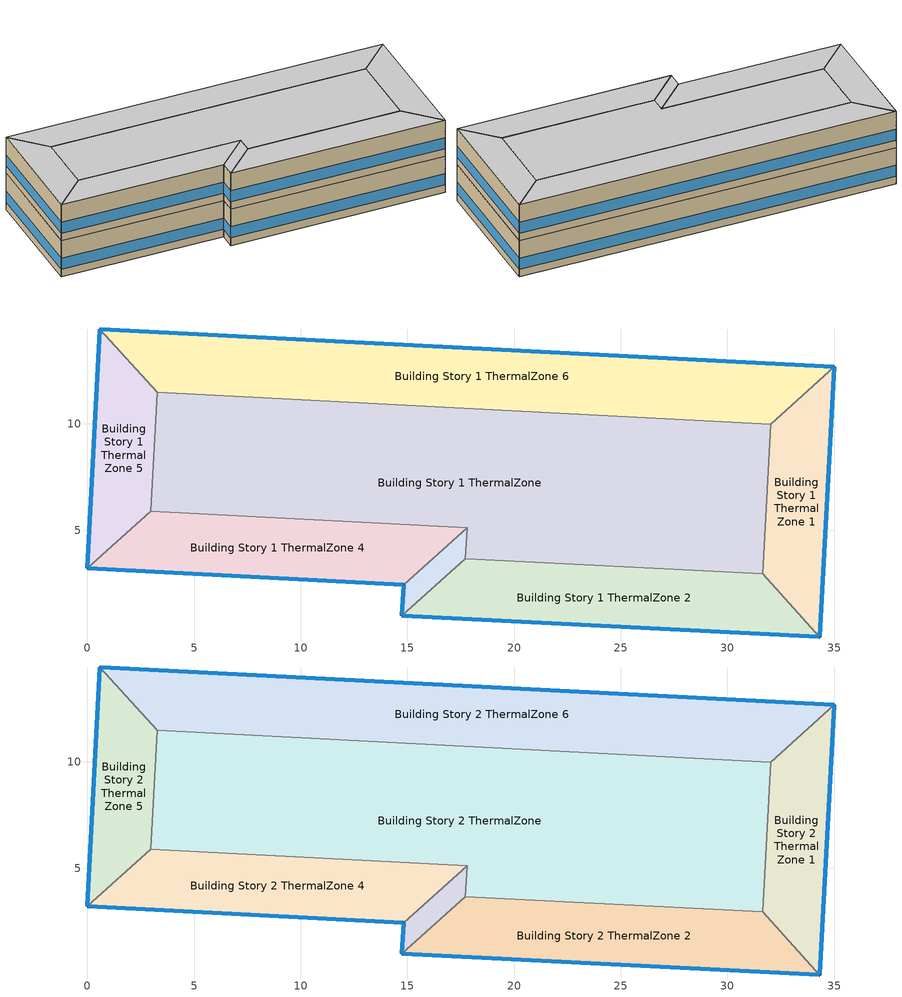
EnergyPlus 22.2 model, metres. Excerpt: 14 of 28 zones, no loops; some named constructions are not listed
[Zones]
Building Story 1 ThermalZone
 floor ground (Typical Insulated Carpeted 8in Slab Floor): 32.03,9.98 31.65,2.97 17.72,3.67 17.8,5.11 2.97,5.9 3.26,11.47 z0
 wall adiabatic (Typical Interior Wall): 31.65,2.97 32.03,9.98 3.26,11.47 2.97,5.9 17.8,5.11 17.72,3.67 31.65,2.97 z0:3.6
 ceiling adiabatic (Typical Interior Floor): 3.26,11.47 2.97,5.9 17.8,5.11 17.72,3.67 31.65,2.97 32.03,9.98 z3.6
Building Story 1 ThermalZone 1
 floor ground (Typical Insulated Carpeted 8in Slab Floor): 35,12.66 34.33,0 31.65,2.97 32.03,9.98 z0
 wall outside (Typical Insulated Steel Framed Exterior Wall R-12.99): 34.33,0 35,12.66 z0:3.6
 wall adiabatic (Typical Interior Wall): 35,12.66 32.03,9.98 31.65,2.97 34.33,0 z0:3.6
 window (U 0.55 SHGC 0.25): 34.33,0.03 35,12.64 z0.76:1.85
 ceiling adiabatic (Typical Interior Ceiling): 32.03,9.98 31.65,2.97 34.33,0 35,12.66 z3.6
Building Story 1 ThermalZone 2
 floor ground (Typical Insulated Carpeted 8in Slab Floor): 34.33,0 14.74,1 17.72,3.67 31.65,2.97 z0
 wall outside (Typical Insulated Steel Framed Exterior Wall R-12.99): 14.74,1 34.33,0 z0:3.6
 wall adiabatic (Typical Interior Wall): 34.33,0 31.65,2.97 17.72,3.67 14.74,1 z0:3.6
 window (U 0.55 SHGC 0.25): 14.76,1 34.31,0 z0.76:1.84
 ceiling adiabatic (Typical Interior Ceiling): 31.65,2.97 17.72,3.67 14.74,1 34.33,0 z3.6
Building Story 1 ThermalZone 3
 floor ground (Typical Insulated Carpeted 8in Slab Floor): 14.74,1 14.82,2.44 17.8,5.11 17.72,3.67 z0
 wall outside (Typical Insulated Steel Framed Exterior Wall R-12.99): 14.82,2.44 14.74,1 z0:3.6
 wall adiabatic (Typical Interior Wall): 14.74,1 17.72,3.67 17.8,5.11 14.82,2.44 z0:3.6
 window (U 0.55 SHGC 0.25): 14.82,2.42 14.74,1.02 z0.76:1.88
 ceiling adiabatic (Typical Interior Ceiling): 17.72,3.67 17.8,5.11 14.82,2.44 14.74,1 z3.6
Building Story 1 ThermalZone 4
 floor ground (Typical Insulated Carpeted 8in Slab Floor): 14.82,2.44 0,3.22 2.97,5.9 17.8,5.11 z0
 wall outside (Typical Insulated Steel Framed Exterior Wall R-12.99): 0,3.22 14.82,2.44 z0:3.6
 wall adiabatic (Typical Interior Wall): 14.82,2.44 17.8,5.11 2.97,5.9 0,3.22 z0:3.6
 window (U 0.55 SHGC 0.25): 0.03,3.22 14.8,2.44 z0.76:1.85
 ceiling adiabatic (Typical Interior Ceiling): 17.8,5.11 2.97,5.9 0,3.22 14.82,2.44 z3.6
Building Story 1 ThermalZone 5
 floor ground (Typical Insulated Carpeted 8in Slab Floor): 0,3.22 0.59,14.44 3.26,11.47 2.97,5.9 z0
 wall outside (Typical Insulated Steel Framed Exterior Wall R-12.99): 0.59,14.44 0,3.22 z0:3.6
 wall adiabatic (Typical Interior Wall): 0,3.22 2.97,5.9 3.26,11.47 0.59,14.44 z0:3.6
 window (U 0.55 SHGC 0.25): 0.58,14.41 0,3.25 z0.76:1.85
 ceiling adiabatic (Typical Interior Ceiling): 2.97,5.9 3.26,11.47 0.59,14.44 0,3.22 z3.6
Building Story 1 ThermalZone 6
 floor ground (Typical Insulated Carpeted 8in Slab Floor): 0.59,14.44 35,12.66 32.03,9.98 3.26,11.47 z0
 wall outside (Typical Insulated Steel Framed Exterior Wall R-12.99): 35,12.66 0.59,14.44 z0:3.6
 wall adiabatic (Typical Interior Wall): 0.59,14.44 3.26,11.47 32.03,9.98 35,12.66 z0:3.6
 window (U 0.55 SHGC 0.25): 34.98,12.66 0.61,14.44 z0.76:1.84
 ceiling adiabatic (Typical Interior Ceiling): 3.26,11.47 32.03,9.98 35,12.66 0.59,14.44 z3.6
Building Story 2 ThermalZone
 floor adiabatic (Typical Interior Floor): 32.03,9.98 31.65,2.97 17.72,3.67 17.8,5.11 2.97,5.9 3.26,11.47 z3.6
 wall adiabatic (Typical Interior Wall): 31.65,2.97 32.03,9.98 3.26,11.47 2.97,5.9 17.8,5.11 17.72,3.67 31.65,2.97 z3.6:7.2
 ceiling adiabatic (Typical Interior Ceiling): 3.26,11.47 2.97,5.9 17.8,5.11 17.72,3.67 31.65,2.97 32.03,9.98 z7.2
Building Story 2 ThermalZone 1
 floor adiabatic (Typical Interior Ceiling): 35,12.66 34.33,0 31.65,2.97 32.03,9.98 z3.6
 wall outside (Typical Insulated Steel Framed Exterior Wall R-12.99): 34.33,0 35,12.66 z3.6:7.2
 wall adiabatic (Typical Interior Wall): 35,12.66 32.03,9.98 31.65,2.97 34.33,0 z3.6:7.2
 window (U 0.55 SHGC 0.25): 34.33,0.03 35,12.64 z4.36:5.45
 ceiling adiabatic (Typical Interior Ceiling): 32.03,9.98 31.65,2.97 34.33,0 35,12.66 z7.2
Building Story 2 ThermalZone 2
 floor adiabatic (Typical Interior Ceiling): 34.33,0 14.74,1 17.72,3.67 31.65,2.97 z3.6
 wall outside (Typical Insulated Steel Framed Exterior Wall R-12.99): 14.74,1 34.33,0 z3.6:7.2
 wall adiabatic (Typical Interior Wall): 34.33,0 31.65,2.97 17.72,3.67 14.74,1 z3.6:7.2
 window (U 0.55 SHGC 0.25): 14.76,1 34.31,0 z4.36:5.44
 ceiling adiabatic (Typical Interior Floor): 31.65,2.97 17.72,3.67 14.74,1 34.33,0 z7.2
Building Story 2 ThermalZone 3
 floor adiabatic (Typical Interior Ceiling): 14.74,1 14.82,2.44 17.8,5.11 17.72,3.67 z3.6
 wall outside (Typical Insulated Steel Framed Exterior Wall R-12.99): 14.82,2.44 14.74,1 z3.6:7.2
 wall adiabatic (Typical Interior Wall): 14.74,1 17.72,3.67 17.8,5.11 14.82,2.44 z3.6:7.2
 window (U 0.55 SHGC 0.25): 14.82,2.42 14.74,1.02 z4.36:5.48
 ceiling adiabatic (Typical Interior Floor): 17.72,3.67 17.8,5.11 14.82,2.44 14.74,1 z7.2
Building Story 2 ThermalZone 4
 floor adiabatic (Typical Interior Ceiling): 14.82,2.44 0,3.22 2.97,5.9 17.8,5.11 z3.6
 wall outside (Typical Insulated Steel Framed Exterior Wall R-12.99): 0,3.22 14.82,2.44 z3.6:7.2
 wall adiabatic (Typical Interior Wall): 14.82,2.44 17.8,5.11 2.97,5.9 0,3.22 z3.6:7.2
 window (U 0.55 SHGC 0.25): 0.03,3.22 14.8,2.44 z4.36:5.45
 ceiling adiabatic (Typical Interior Floor): 17.8,5.11 2.97,5.9 0,3.22 14.82,2.44 z7.2
Building Story 2 ThermalZone 5
 floor adiabatic (Typical Interior Ceiling): 0,3.22 0.59,14.44 3.26,11.47 2.97,5.9 z3.6
 wall outside (Typical Insulated Steel Framed Exterior Wall R-12.99): 0.59,14.44 0,3.22 z3.6:7.2
 wall adiabatic (Typical Interior Wall): 0,3.22 2.97,5.9 3.26,11.47 0.59,14.44 z3.6:7.2
 window (U 0.55 SHGC 0.25): 0.58,14.41 0,3.25 z4.36:5.45
 ceiling adiabatic (Typical Interior Floor): 2.97,5.9 3.26,11.47 0.59,14.44 0,3.22 z7.2
Building Story 2 ThermalZone 6
 floor adiabatic (Typical Interior Ceiling): 0.59,14.44 35,12.66 32.03,9.98 3.26,11.47 z3.6
 wall outside (Typical Insulated Steel Framed Exterior Wall R-12.99): 35,12.66 0.59,14.44 z3.6:7.2
 wall adiabatic (Typical Interior Wall): 0.59,14.44 3.26,11.47 32.03,9.98 35,12.66 z3.6:7.2
 window (U 0.55 SHGC 0.25): 34.98,12.66 0.61,14.44 z4.36:5.44
 ceiling adiabatic (Typical Interior Floor): 3.26,11.47 32.03,9.98 35,12.66 0.59,14.44 z7.2
[Building]
bld_6: Terrain=City
[Site:Location]
Jack Northrop Fld H_CA_USA: Latitude {deg}=41.3126; Longitude {deg}=-105.585; Time Zone {hr}=-8; Elevation {m}=21
[Site:GroundTemperature:FCfactorMethod]
January Ground Temperature {C}=18.8; February Ground Temperature {C}=14.3; March Ground Temperature {C}=13.6; April Ground Temperature {C}=13.2; May Ground Temperature {C}=13.3; June Ground Temperature {C}=12.6; July Ground Temperature {C}=15.3; August Ground Temperature {C}=15.6; September Ground Temperature {C}=17.7; October Ground Temperature {C}=19.4; November Ground Temperature {C}=19.7; December Ground Temperature {C}=18.5
[Site:WaterMainsTemperature]
Calculation Method=Correlation; Annual Average Outdoor Air Temperature {C}=8.96667; Maximum Difference In Monthly Average Outdoor Air Temperatures {deltaC}=26.2
[SizingPeriod:DesignDay] Day of Month=21; Dry-Bulb Temperature Range Modifier Type=DefaultMultipliers; Humidity Condition Type=Wetbulb; Barometric Pressure {Pa}=98769; Rain Indicator=No; Snow Indicator=No; Daylight Saving Time Indicator=No; Begin Environment Reset Mode=FullResetAtBeginEnvironment
Name | Month | Day Type | Maximum Dry-Bulb Temperature {C} | Daily Dry-Bulb Temperature Range {deltaC} | Wetbulb or DewPoint at Maximum Dry-Bulb {C} | Wind Speed {m/s} | Wind Direction {deg} | Solar Model Indicator | ASHRAE Clear Sky Optical Depth for Beam Irradiance (taub) | ASHRAE Clear Sky Optical Depth for Diffuse Irradiance (taud) | Sky Clearness
Buffalo Niagara Intl Ap Ann Clg .4% Condns DB=>MWB 1 | 7 | SummerDesignDay | 30.3 | 9.3 | 21.8 | 5.7 | 240 | ASHRAETau | 0.462 | 2.001
Buffalo Niagara Intl Ap Ann Clg .4% Condns WB=>MDB 1 | 7 | SummerDesignDay | 27.8 | 9.3 | 23.8 | 5.7 | 240 | ASHRAETau | 0.462 | 2.001
Buffalo Niagara Intl Ap Ann Htg 99.6% Condns DB 1 | 1 | WinterDesignDay | -16.3 | 0 | -16.3 | 5.1 | 270 | ASHRAEClearSky |  |  | 0
[Material] Thermal Absorptance=0.9; Solar Absorptance=0.7
Name | Roughness | Thickness {m} | Conductivity {W/m-K} | Density {kg/m3} | Specific Heat {J/kg-K} | Visible Absorptance
100mm Normalweight concrete floor | MediumRough | 0.1016 | 2.31045 | 2322 | 832.557 | 0.7
25mm Stucco | Smooth | 0.0254 | 0.72 | 1856 | 840 | 0.7
5/8 in. Gypsum Board | MediumSmooth | 0.0159 | 0.16 | 800 | 1090 | 0.7
8 in. Normalweight Concrete Floor | MediumRough | 0.2032 | 2.31 | 2322 | 832 | 0.7
G01 13mm gypsum board | Smooth | 0.0127 | 0.160031 | 800.001 | 1090.73 | 0.5
[Material:NoMass] Roughness=Smooth; Thermal Absorptance=0.9; Solar Absorptance=0.7
Name | Thermal Resistance {m2-K/W} | Visible Absorptance
CP02 CARPET PAD; Typical Carpet Pad | 0.21648 | 0.8
Typical Insulation R-10.81 | 1.90342 | 0.7
[WindowMaterial:Gas]
Gap_1_W_0_0032: Gas Type=Air; Thickness {m}=0.0032
[WindowMaterial:Glazing] Optical Data Type=SpectralAverage; Infrared Transmittance at Normal Incidence=0; Back Side Infrared Hemispherical Emissivity=0.84; Conductivity {W/m-K}=1; Dirt Correction Factor for Solar and Visible Transmittance=1; Solar Diffusing=No
Name | Thickness {m} | Solar Transmittance at Normal Incidence | Front Side Solar Reflectance at Normal Incidence | Back Side Solar Reflectance at Normal Incidence | Visible Transmittance at Normal Incidence | Front Side Visible Reflectance at Normal Incidence | Back Side Visible Reflectance at Normal Incidence | Front Side Infrared Hemispherical Emissivity
Glass_2022F_LayerAvg | 0.0039 | 0.355897 | 0.394095 | 0.265645 | 0.677694 | 0.042734 | 0.05547 | 0.046
Glass_2175_LayerAvg | 0.0086 | 0.167758 | 0.217606 | 0.437978 | 0.416044 | 0.078729 | 0.10654 | 0.84
[Construction]
Typical Insulated Carpeted 8in Slab Floor: 8 in. Normalweight Concrete Floor, Typical Carpet Pad
Typical Insulated Steel Framed Exterior Wall R-12.99: 25mm Stucco, 5/8 in. Gypsum Board, Typical Insulation R-10.81, 5/8 in. Gypsum Board
Typical Interior Ceiling: CP02 CARPET PAD, 100mm Normalweight concrete floor
Typical Interior Floor: 100mm Normalweight concrete floor, CP02 CARPET PAD
Typical Interior Wall: G01 13mm gypsum board, G01 13mm gypsum board
U 0.55 SHGC 0.25: Glass_2175_LayerAvg, Gap_1_W_0_0032, Glass_2022F_LayerAvg
[Zone] Multiplier=1; Part of Total Floor Area=Yes
Building Story 1 ThermalZone; Building Story 1 ThermalZone 1; Building Story 1 ThermalZone 2; Building Story 1 ThermalZone 3; Building Story 1 ThermalZone 4; Building Story 1 ThermalZone 5; Building Story 1 ThermalZone 6; Building Story 2 ThermalZone; Building Story 2 ThermalZone 1; Building Story 2 ThermalZone 2; Building Story 2 ThermalZone 3; Building Story 2 ThermalZone 4; Building Story 2 ThermalZone 5; Building Story 2 ThermalZone 6
[Space]
Name | Zone | Space Type
Building Story 1 Space | Building Story 1 ThermalZone | Story Ground Blended Space Type
Building Story 1 Space 1 | Building Story 1 ThermalZone 1 | Story Ground Blended Space Type
Building Story 1 Space 2 | Building Story 1 ThermalZone 2 | Story Ground Blended Space Type
Building Story 1 Space 3 | Building Story 1 ThermalZone 3 | Story Ground Blended Space Type
Building Story 1 Space 4 | Building Story 1 ThermalZone 4 | Story Ground Blended Space Type
Building Story 1 Space 5 | Building Story 1 ThermalZone 5 | Story Ground Blended Space Type
Building Story 1 Space 6 | Building Story 1 ThermalZone 6 | Story Ground Blended Space Type
Building Story 2 Space | Building Story 2 ThermalZone | Story Mid Blended Space Type
Building Story 2 Space 1 | Building Story 2 ThermalZone 1 | Story Mid Blended Space Type
Building Story 2 Space 2 | Building Story 2 ThermalZone 2 | Story Mid Blended Space Type
Building Story 2 Space 3 | Building Story 2 ThermalZone 3 | Story Mid Blended Space Type
Building Story 2 Space 4 | Building Story 2 ThermalZone 4 | Story Mid Blended Space Type
Building Story 2 Space 5 | Building Story 2 ThermalZone 5 | Story Mid Blended Space Type
Building Story 2 Space 6 | Building Story 2 ThermalZone 6 | Story Mid Blended Space Type
[InternalMass]
Name | Construction | Zone or ZoneList | Space or SpaceList | Surface Area {m2}
Building Story 1 Space 4 Office OfficeLarge Data Center A  - Story Ground Mass; Building Story 1 Space 4 Office OfficeLarge Data Center C  - Story Ground Mass | InteriorFurnishings 1 | Building Story 1 ThermalZone 4 | Building Story 1 Space 4 | 0.346551
Building Story 1 Space 3 Office OfficeLarge Data Center A  - Story Ground Mass; Building Story 1 Space 3 Office OfficeLarge Data Center C  - Story Ground Mass | InteriorFurnishings 1 | Building Story 1 ThermalZone 3 | Building Story 1 Space 3 | 0.033642
Building Story 1 Space 6 Office OfficeLarge Data Center A  - Story Ground Mass; Building Story 1 Space 6 Office OfficeLarge Data Center C  - Story Ground Mass | InteriorFurnishings 1 | Building Story 1 ThermalZone 6 | Building Story 1 Space 6 | 0.739078
Building Story 1 Space Office OfficeLarge Data Center A  - Story Ground Mass; Building Story 1 Space Office OfficeLarge Data Center C  - Story Ground Mass | InteriorFurnishings 1 | Building Story 1 ThermalZone | Building Story 1 Space | 1.49609
Building Story 1 Space 2 Office OfficeLarge Data Center A  - Story Ground Mass; Building Story 1 Space 2 Office OfficeLarge Data Center C  - Story Ground Mass | InteriorFurnishings 1 | Building Story 1 ThermalZone 2 | Building Story 1 Space 2 | 0.391802
Building Story 1 Space 5 Office OfficeLarge Data Center A  - Story Ground Mass; Building Story 1 Space 5 Office OfficeLarge Data Center C  - Story Ground Mass | InteriorFurnishings 1 | Building Story 1 ThermalZone 5 | Building Story 1 Space 5 | 0.196439
Building Story 1 Space 1 Office OfficeLarge Data Center A  - Story Ground Mass; Building Story 1 Space 1 Office OfficeLarge Data Center C  - Story Ground Mass | InteriorFurnishings 1 | Building Story 1 ThermalZone 1 | Building Story 1 Space 1 | 0.230226
Building Story 1 Space 4 Office OfficeLarge Data Center B  - Story Ground Mass | InteriorFurnishings 1 | Building Story 1 ThermalZone 4 | Building Story 1 Space 4 | 0.56862
Building Story 1 Space 3 Office OfficeLarge Data Center B  - Story Ground Mass | InteriorFurnishings 1 | Building Story 1 ThermalZone 3 | Building Story 1 Space 3 | 0.0551997
Building Story 1 Space 6 Office OfficeLarge Data Center B  - Story Ground Mass | InteriorFurnishings 1 | Building Story 1 ThermalZone 6 | Building Story 1 Space 6 | 1.21268
Building Story 1 Space Office OfficeLarge Data Center B  - Story Ground Mass | InteriorFurnishings 1 | Building Story 1 ThermalZone | Building Story 1 Space | 2.45477
Building Story 1 Space 2 Office OfficeLarge Data Center B  - Story Ground Mass | InteriorFurnishings 1 | Building Story 1 ThermalZone 2 | Building Story 1 Space 2 | 0.642868
Building Story 1 Space 5 Office OfficeLarge Data Center B  - Story Ground Mass | InteriorFurnishings 1 | Building Story 1 ThermalZone 5 | Building Story 1 Space 5 | 0.322317
Building Story 1 Space 1 Office OfficeLarge Data Center B  - Story Ground Mass | InteriorFurnishings 1 | Building Story 1 ThermalZone 1 | Building Story 1 Space 1 | 0.377754
Building Story 1 Space 4 Office OfficeLarge Main Data Center A  - Story Ground Mass; Building Story 1 Space 4 Office OfficeLarge Main Data Center C  - Story Ground Mass | InteriorFurnishings 1 | Building Story 1 ThermalZone 4 | Building Story 1 Space 4 | 0.623055
Building Story 1 Space 3 Office OfficeLarge Main Data Center A  - Story Ground Mass; Building Story 1 Space 3 Office OfficeLarge Main Data Center C  - Story Ground Mass | InteriorFurnishings 1 | Building Story 1 ThermalZone 3 | Building Story 1 Space 3 | 0.060484
Building Story 1 Space 6 Office OfficeLarge Main Data Center A  - Story Ground Mass; Building Story 1 Space 6 Office OfficeLarge Main Data Center C  - Story Ground Mass | InteriorFurnishings 1 | Building Story 1 ThermalZone 6 | Building Story 1 Space 6 | 1.32877
Building Story 1 Space Office OfficeLarge Main Data Center A  - Story Ground Mass; Building Story 1 Space Office OfficeLarge Main Data Center C  - Story Ground Mass | InteriorFurnishings 1 | Building Story 1 ThermalZone | Building Story 1 Space | 2.68977
Building Story 1 Space 2 Office OfficeLarge Main Data Center A  - Story Ground Mass; Building Story 1 Space 2 Office OfficeLarge Main Data Center C  - Story Ground Mass | InteriorFurnishings 1 | Building Story 1 ThermalZone 2 | Building Story 1 Space 2 | 0.704411
Building Story 1 Space 5 Office OfficeLarge Main Data Center A  - Story Ground Mass; Building Story 1 Space 5 Office OfficeLarge Main Data Center C  - Story Ground Mass | InteriorFurnishings 1 | Building Story 1 ThermalZone 5 | Building Story 1 Space 5 | 0.353172
Building Story 1 Space 1 Office OfficeLarge Main Data Center A  - Story Ground Mass; Building Story 1 Space 1 Office OfficeLarge Main Data Center C  - Story Ground Mass | InteriorFurnishings 1 | Building Story 1 ThermalZone 1 | Building Story 1 Space 1 | 0.413917
Building Story 1 Space 4 Office OfficeLarge Main Data Center B  - Story Ground Mass | InteriorFurnishings 1 | Building Story 1 ThermalZone 4 | Building Story 1 Space 4 | 1.02231
Building Story 1 Space 3 Office OfficeLarge Main Data Center B  - Story Ground Mass | InteriorFurnishings 1 | Building Story 1 ThermalZone 3 | Building Story 1 Space 3 | 0.099242
Building Story 1 Space 6 Office OfficeLarge Main Data Center B  - Story Ground Mass | InteriorFurnishings 1 | Building Story 1 ThermalZone 6 | Building Story 1 Space 6 | 2.18024
Building Story 1 Space Office OfficeLarge Main Data Center B  - Story Ground Mass | InteriorFurnishings 1 | Building Story 1 ThermalZone | Building Story 1 Space | 4.41337
Building Story 1 Space 2 Office OfficeLarge Main Data Center B  - Story Ground Mass | InteriorFurnishings 1 | Building Story 1 ThermalZone 2 | Building Story 1 Space 2 | 1.15579
Building Story 1 Space 5 Office OfficeLarge Main Data Center B  - Story Ground Mass | InteriorFurnishings 1 | Building Story 1 ThermalZone 5 | Building Story 1 Space 5 | 0.579484
Building Story 1 Space 1 Office OfficeLarge Main Data Center B  - Story Ground Mass | InteriorFurnishings 1 | Building Story 1 ThermalZone 1 | Building Story 1 Space 1 | 0.679153
Building Story 1 Space 4 SecondarySchool Auditorium A  - Story Ground Mass; Building Story 1 Space 4 SecondarySchool Auditorium C  - Story Ground Mass | InteriorFurnishings 1 | Building Story 1 ThermalZone 4 | Building Story 1 Space 4 | 2.78716
Building Story 1 Space 3 SecondarySchool Auditorium A  - Story Ground Mass; Building Story 1 Space 3 SecondarySchool Auditorium C  - Story Ground Mass | InteriorFurnishings 1 | Building Story 1 ThermalZone 3 | Building Story 1 Space 3 | 0.270568
Building Story 1 Space 6 SecondarySchool Auditorium A  - Story Ground Mass; Building Story 1 Space 6 SecondarySchool Auditorium C  - Story Ground Mass | InteriorFurnishings 1 | Building Story 1 ThermalZone 6 | Building Story 1 Space 6 | 5.94408
Building Story 1 Space SecondarySchool Auditorium A  - Story Ground Mass; Building Story 1 Space SecondarySchool Auditorium C  - Story Ground Mass | InteriorFurnishings 1 | Building Story 1 ThermalZone | Building Story 1 Space | 12.0324
Building Story 1 Space 2 SecondarySchool Auditorium A  - Story Ground Mass; Building Story 1 Space 2 SecondarySchool Auditorium C  - Story Ground Mass | InteriorFurnishings 1 | Building Story 1 ThermalZone 2 | Building Story 1 Space 2 | 3.15109
Building Story 1 Space 5 SecondarySchool Auditorium A  - Story Ground Mass; Building Story 1 Space 5 SecondarySchool Auditorium C  - Story Ground Mass | InteriorFurnishings 1 | Building Story 1 ThermalZone 5 | Building Story 1 Space 5 | 1.57987
Building Story 1 Space 1 SecondarySchool Auditorium A  - Story Ground Mass; Building Story 1 Space 1 SecondarySchool Auditorium C  - Story Ground Mass | InteriorFurnishings 1 | Building Story 1 ThermalZone 1 | Building Story 1 Space 1 | 1.8516
Building Story 1 Space 4 SecondarySchool Auditorium B  - Story Ground Mass | InteriorFurnishings 1 | Building Story 1 ThermalZone 4 | Building Story 1 Space 4 | 4.57316
Building Story 1 Space 3 SecondarySchool Auditorium B  - Story Ground Mass | InteriorFurnishings 1 | Building Story 1 ThermalZone 3 | Building Story 1 Space 3 | 0.443946
Building Story 1 Space 6 SecondarySchool Auditorium B  - Story Ground Mass | InteriorFurnishings 1 | Building Story 1 ThermalZone 6 | Building Story 1 Space 6 | 9.75302
Building Story 1 Space SecondarySchool Auditorium B  - Story Ground Mass | InteriorFurnishings 1 | Building Story 1 ThermalZone | Building Story 1 Space | 19.7427
Building Story 1 Space 2 SecondarySchool Auditorium B  - Story Ground Mass | InteriorFurnishings 1 | Building Story 1 ThermalZone 2 | Building Story 1 Space 2 | 5.1703
Building Story 1 Space 5 SecondarySchool Auditorium B  - Story Ground Mass | InteriorFurnishings 1 | Building Story 1 ThermalZone 5 | Building Story 1 Space 5 | 2.59225
Building Story 1 Space 1 SecondarySchool Auditorium B  - Story Ground Mass | InteriorFurnishings 1 | Building Story 1 ThermalZone 1 | Building Story 1 Space 1 | 3.03811
Building Story 1 Space 4 SecondarySchool Cafeteria A  - Story Ground Mass; Building Story 1 Space 4 SecondarySchool Cafeteria C  - Story Ground Mass | InteriorFurnishings 1 | Building Story 1 ThermalZone 4 | Building Story 1 Space 4 | 1.76409
Building Story 1 Space 3 SecondarySchool Cafeteria A  - Story Ground Mass; Building Story 1 Space 3 SecondarySchool Cafeteria C  - Story Ground Mass | InteriorFurnishings 1 | Building Story 1 ThermalZone 3 | Building Story 1 Space 3 | 0.171252
Building Story 1 Space 6 SecondarySchool Cafeteria A  - Story Ground Mass; Building Story 1 Space 6 SecondarySchool Cafeteria C  - Story Ground Mass | InteriorFurnishings 1 | Building Story 1 ThermalZone 6 | Building Story 1 Space 6 | 3.76222
Building Story 1 Space SecondarySchool Cafeteria A  - Story Ground Mass; Building Story 1 Space SecondarySchool Cafeteria C  - Story Ground Mass | InteriorFurnishings 1 | Building Story 1 ThermalZone | Building Story 1 Space | 7.61572
Building Story 1 Space 2 SecondarySchool Cafeteria A  - Story Ground Mass; Building Story 1 Space 2 SecondarySchool Cafeteria C  - Story Ground Mass | InteriorFurnishings 1 | Building Story 1 ThermalZone 2 | Building Story 1 Space 2 | 1.99444
Building Story 1 Space 5 SecondarySchool Cafeteria A  - Story Ground Mass; Building Story 1 Space 5 SecondarySchool Cafeteria C  - Story Ground Mass | InteriorFurnishings 1 | Building Story 1 ThermalZone 5 | Building Story 1 Space 5 | 0.999959
Building Story 1 Space 1 SecondarySchool Cafeteria A  - Story Ground Mass; Building Story 1 Space 1 SecondarySchool Cafeteria C  - Story Ground Mass | InteriorFurnishings 1 | Building Story 1 ThermalZone 1 | Building Story 1 Space 1 | 1.17195
Building Story 1 Space 4 SecondarySchool Cafeteria B  - Story Ground Mass | InteriorFurnishings 1 | Building Story 1 ThermalZone 4 | Building Story 1 Space 4 | 2.89452
Building Story 1 Space 3 SecondarySchool Cafeteria B  - Story Ground Mass | InteriorFurnishings 1 | Building Story 1 ThermalZone 3 | Building Story 1 Space 3 | 0.28099
Building Story 1 Space 6 SecondarySchool Cafeteria B  - Story Ground Mass | InteriorFurnishings 1 | Building Story 1 ThermalZone 6 | Building Story 1 Space 6 | 6.17304
Building Story 1 Space SecondarySchool Cafeteria B  - Story Ground Mass | InteriorFurnishings 1 | Building Story 1 ThermalZone | Building Story 1 Space | 12.4958
Building Story 1 Space 2 SecondarySchool Cafeteria B  - Story Ground Mass | InteriorFurnishings 1 | Building Story 1 ThermalZone 2 | Building Story 1 Space 2 | 3.27247
Building Story 1 Space 5 SecondarySchool Cafeteria B  - Story Ground Mass | InteriorFurnishings 1 | Building Story 1 ThermalZone 5 | Building Story 1 Space 5 | 1.64073
Building Story 1 Space 1 SecondarySchool Cafeteria B  - Story Ground Mass | InteriorFurnishings 1 | Building Story 1 ThermalZone 1 | Building Story 1 Space 1 | 1.92293
Building Story 1 Space 4 SecondarySchool ComputerRoom A  - Story Ground Mass; Building Story 1 Space 4 SecondarySchool ComputerRoom C  - Story Ground Mass | InteriorFurnishings 1 | Building Story 1 ThermalZone 4 | Building Story 1 Space 4 | 2.69315
Building Story 1 Space 3 SecondarySchool ComputerRoom A  - Story Ground Mass; Building Story 1 Space 3 SecondarySchool ComputerRoom C  - Story Ground Mass | InteriorFurnishings 1 | Building Story 1 ThermalZone 3 | Building Story 1 Space 3 | 0.261441
Building Story 1 Space 6 SecondarySchool ComputerRoom A  - Story Ground Mass; Building Story 1 Space 6 SecondarySchool ComputerRoom C  - Story Ground Mass | InteriorFurnishings 1 | Building Story 1 ThermalZone 6 | Building Story 1 Space 6 | 5.74358
Building Story 1 Space SecondarySchool ComputerRoom A  - Story Ground Mass; Building Story 1 Space SecondarySchool ComputerRoom C  - Story Ground Mass | InteriorFurnishings 1 | Building Story 1 ThermalZone | Building Story 1 Space | 11.6265
Building Story 1 Space 2 SecondarySchool ComputerRoom A  - Story Ground Mass; Building Story 1 Space 2 SecondarySchool ComputerRoom C  - Story Ground Mass | InteriorFurnishings 1 | Building Story 1 ThermalZone 2 | Building Story 1 Space 2 | 3.04481
Building Story 1 Space 5 SecondarySchool ComputerRoom A  - Story Ground Mass; Building Story 1 Space 5 SecondarySchool ComputerRoom C  - Story Ground Mass | InteriorFurnishings 1 | Building Story 1 ThermalZone 5 | Building Story 1 Space 5 | 1.52658
Building Story 1 Space 1 SecondarySchool ComputerRoom A  - Story Ground Mass; Building Story 1 Space 1 SecondarySchool ComputerRoom C  - Story Ground Mass | InteriorFurnishings 1 | Building Story 1 ThermalZone 1 | Building Story 1 Space 1 | 1.78915
Building Story 1 Space 4 SecondarySchool ComputerRoom B  - Story Ground Mass | InteriorFurnishings 1 | Building Story 1 ThermalZone 4 | Building Story 1 Space 4 | 4.41891
Building Story 1 Space 3 SecondarySchool ComputerRoom B  - Story Ground Mass | InteriorFurnishings 1 | Building Story 1 ThermalZone 3 | Building Story 1 Space 3 | 0.428972
Building Story 1 Space 6 SecondarySchool ComputerRoom B  - Story Ground Mass | InteriorFurnishings 1 | Building Story 1 ThermalZone 6 | Building Story 1 Space 6 | 9.42405
Building Story 1 Space SecondarySchool ComputerRoom B  - Story Ground Mass | InteriorFurnishings 1 | Building Story 1 ThermalZone | Building Story 1 Space | 19.0767
Building Story 1 Space 2 SecondarySchool ComputerRoom B  - Story Ground Mass | InteriorFurnishings 1 | Building Story 1 ThermalZone 2 | Building Story 1 Space 2 | 4.99591
Building Story 1 Space 5 SecondarySchool ComputerRoom B  - Story Ground Mass | InteriorFurnishings 1 | Building Story 1 ThermalZone 5 | Building Story 1 Space 5 | 2.50481
Building Story 1 Space 1 SecondarySchool ComputerRoom B  - Story Ground Mass | InteriorFurnishings 1 | Building Story 1 ThermalZone 1 | Building Story 1 Space 1 | 2.93563
Building Story 1 Space 4 SecondarySchool Gym A  - Story Ground Mass; Building Story 1 Space 4 SecondarySchool Gym C  - Story Ground Mass | InteriorFurnishings 1 | Building Story 1 ThermalZone 4 | Building Story 1 Space 4 | 0.328346
Building Story 1 Space 3 SecondarySchool Gym A  - Story Ground Mass; Building Story 1 Space 3 SecondarySchool Gym C  - Story Ground Mass | InteriorFurnishings 1 | Building Story 1 ThermalZone 3 | Building Story 1 Space 3 | 0.0318747
Building Story 1 Space 6 SecondarySchool Gym A  - Story Ground Mass; Building Story 1 Space 6 SecondarySchool Gym C  - Story Ground Mass | InteriorFurnishings 1 | Building Story 1 ThermalZone 6 | Building Story 1 Space 6 | 0.700252
Building Story 1 Space SecondarySchool Gym A  - Story Ground Mass; Building Story 1 Space SecondarySchool Gym C  - Story Ground Mass | InteriorFurnishings 1 | Building Story 1 ThermalZone | Building Story 1 Space | 1.41749
Building Story 1 Space 2 SecondarySchool Gym A  - Story Ground Mass; Building Story 1 Space 2 SecondarySchool Gym C  - Story Ground Mass | InteriorFurnishings 1 | Building Story 1 ThermalZone 2 | Building Story 1 Space 2 | 0.371219
Building Story 1 Space 5 SecondarySchool Gym A  - Story Ground Mass; Building Story 1 Space 5 SecondarySchool Gym C  - Story Ground Mass | InteriorFurnishings 1 | Building Story 1 ThermalZone 5 | Building Story 1 Space 5 | 0.186119
Building Story 1 Space 1 SecondarySchool Gym A  - Story Ground Mass; Building Story 1 Space 1 SecondarySchool Gym C  - Story Ground Mass | InteriorFurnishings 1 | Building Story 1 ThermalZone 1 | Building Story 1 Space 1 | 0.218131
Building Story 1 Space 4 SecondarySchool Gym A end_b - Story Ground Mass; Building Story 1 Space 4 SecondarySchool Gym C end_b - Story Ground Mass | InteriorFurnishings 1 | Building Story 1 ThermalZone 4 | Building Story 1 Space 4 | 4.21922
Building Story 1 Space 3 SecondarySchool Gym A end_b - Story Ground Mass; Building Story 1 Space 3 SecondarySchool Gym C end_b - Story Ground Mass | InteriorFurnishings 1 | Building Story 1 ThermalZone 3 | Building Story 1 Space 3 | 0.409587
Building Story 1 Space 6 SecondarySchool Gym A end_b - Story Ground Mass; Building Story 1 Space 6 SecondarySchool Gym C end_b - Story Ground Mass | InteriorFurnishings 1 | Building Story 1 ThermalZone 6 | Building Story 1 Space 6 | 8.99819
Building Story 1 Space SecondarySchool Gym A end_b - Story Ground Mass; Building Story 1 Space SecondarySchool Gym C end_b - Story Ground Mass | InteriorFurnishings 1 | Building Story 1 ThermalZone | Building Story 1 Space | 18.2147
Building Story 1 Space 2 SecondarySchool Gym A end_b - Story Ground Mass; Building Story 1 Space 2 SecondarySchool Gym C end_b - Story Ground Mass | InteriorFurnishings 1 | Building Story 1 ThermalZone 2 | Building Story 1 Space 2 | 4.77015
Building Story 1 Space 5 SecondarySchool Gym A end_b - Story Ground Mass; Building Story 1 Space 5 SecondarySchool Gym C end_b - Story Ground Mass | InteriorFurnishings 1 | Building Story 1 ThermalZone 5 | Building Story 1 Space 5 | 2.39162
Building Story 1 Space 1 SecondarySchool Gym A end_b - Story Ground Mass; Building Story 1 Space 1 SecondarySchool Gym C end_b - Story Ground Mass | InteriorFurnishings 1 | Building Story 1 ThermalZone 1 | Building Story 1 Space 1 | 2.80297
Building Story 1 Space 4 SecondarySchool Gym B  - Story Ground Mass | InteriorFurnishings 1 | Building Story 1 ThermalZone 4 | Building Story 1 Space 4 | 0.538748
Building Story 1 Space 3 SecondarySchool Gym B  - Story Ground Mass | InteriorFurnishings 1 | Building Story 1 ThermalZone 3 | Building Story 1 Space 3 | 0.0522998
Building Story 1 Space 6 SecondarySchool Gym B  - Story Ground Mass | InteriorFurnishings 1 | Building Story 1 ThermalZone 6 | Building Story 1 Space 6 | 1.14897
Building Story 1 Space SecondarySchool Gym B  - Story Ground Mass | InteriorFurnishings 1 | Building Story 1 ThermalZone | Building Story 1 Space | 2.32581
Building Story 1 Space 2 SecondarySchool Gym B  - Story Ground Mass | InteriorFurnishings 1 | Building Story 1 ThermalZone 2 | Building Story 1 Space 2 | 0.609095
Building Story 1 Space 5 SecondarySchool Gym B  - Story Ground Mass | InteriorFurnishings 1 | Building Story 1 ThermalZone 5 | Building Story 1 Space 5 | 0.305384
Building Story 1 Space 1 SecondarySchool Gym B  - Story Ground Mass | InteriorFurnishings 1 | Building Story 1 ThermalZone 1 | Building Story 1 Space 1 | 0.357909
Building Story 1 Space 4 SecondarySchool Gym B end_b - Story Ground Mass | InteriorFurnishings 1 | Building Story 1 ThermalZone 4 | Building Story 1 Space 4 | 6.92288
Building Story 1 Space 3 SecondarySchool Gym B end_b - Story Ground Mass | InteriorFurnishings 1 | Building Story 1 ThermalZone 3 | Building Story 1 Space 3 | 0.672049
Building Story 1 Space 6 SecondarySchool Gym B end_b - Story Ground Mass | InteriorFurnishings 1 | Building Story 1 ThermalZone 6 | Building Story 1 Space 6 | 14.7642
Building Story 1 Space SecondarySchool Gym B end_b - Story Ground Mass | InteriorFurnishings 1 | Building Story 1 ThermalZone | Building Story 1 Space | 29.8866
Building Story 1 Space 2 SecondarySchool Gym B end_b - Story Ground Mass | InteriorFurnishings 1 | Building Story 1 ThermalZone 2 | Building Story 1 Space 2 | 7.82684
Building Story 1 Space 5 SecondarySchool Gym B end_b - Story Ground Mass | InteriorFurnishings 1 | Building Story 1 ThermalZone 5 | Building Story 1 Space 5 | 3.92416
Building Story 1 Space 1 SecondarySchool Gym B end_b - Story Ground Mass | InteriorFurnishings 1 | Building Story 1 ThermalZone 1 | Building Story 1 Space 1 | 4.59911
Building Story 1 Space 4 SecondarySchool Kitchen A  - Story Ground Mass; Building Story 1 Space 4 SecondarySchool Kitchen C  - Story Ground Mass | InteriorFurnishings 1 | Building Story 1 ThermalZone 4 | Building Story 1 Space 4 | 0.608308
Building Story 1 Space 3 SecondarySchool Kitchen A  - Story Ground Mass; Building Story 1 Space 3 SecondarySchool Kitchen C  - Story Ground Mass | InteriorFurnishings 1 | Building Story 1 ThermalZone 3 | Building Story 1 Space 3 | 0.0590525
Building Story 1 Space 6 SecondarySchool Kitchen A  - Story Ground Mass; Building Story 1 Space 6 SecondarySchool Kitchen C  - Story Ground Mass | InteriorFurnishings 1 | Building Story 1 ThermalZone 6 | Building Story 1 Space 6 | 1.29732
Building Story 1 Space SecondarySchool Kitchen A  - Story Ground Mass; Building Story 1 Space SecondarySchool Kitchen C  - Story Ground Mass | InteriorFurnishings 1 | Building Story 1 ThermalZone | Building Story 1 Space | 2.62611
Building Story 1 Space 2 SecondarySchool Kitchen A  - Story Ground Mass; Building Story 1 Space 2 SecondarySchool Kitchen C  - Story Ground Mass | InteriorFurnishings 1 | Building Story 1 ThermalZone 2 | Building Story 1 Space 2 | 0.687738
Building Story 1 Space 5 SecondarySchool Kitchen A  - Story Ground Mass; Building Story 1 Space 5 SecondarySchool Kitchen C  - Story Ground Mass | InteriorFurnishings 1 | Building Story 1 ThermalZone 5 | Building Story 1 Space 5 | 0.344813
Building Story 1 Space 1 SecondarySchool Kitchen A  - Story Ground Mass; Building Story 1 Space 1 SecondarySchool Kitchen C  - Story Ground Mass | InteriorFurnishings 1 | Building Story 1 ThermalZone 1 | Building Story 1 Space 1 | 0.40412
Building Story 1 Space 4 SecondarySchool Kitchen B  - Story Ground Mass | InteriorFurnishings 1 | Building Story 1 ThermalZone 4 | Building Story 1 Space 4 | 0.99811
Building Story 1 Space 3 SecondarySchool Kitchen B  - Story Ground Mass | InteriorFurnishings 1 | Building Story 1 ThermalZone 3 | Building Story 1 Space 3 | 0.0968931
Building Story 1 Space 6 SecondarySchool Kitchen B  - Story Ground Mass | InteriorFurnishings 1 | Building Story 1 ThermalZone 6 | Building Story 1 Space 6 | 2.12864
Building Story 1 Space SecondarySchool Kitchen B  - Story Ground Mass | InteriorFurnishings 1 | Building Story 1 ThermalZone | Building Story 1 Space | 4.30891
Building Story 1 Space 2 SecondarySchool Kitchen B  - Story Ground Mass | InteriorFurnishings 1 | Building Story 1 ThermalZone 2 | Building Story 1 Space 2 | 1.12844
Building Story 1 Space 5 SecondarySchool Kitchen B  - Story Ground Mass | InteriorFurnishings 1 | Building Story 1 ThermalZone 5 | Building Story 1 Space 5 | 0.565768
Building Story 1 Space 1 SecondarySchool Kitchen B  - Story Ground Mass | InteriorFurnishings 1 | Building Story 1 ThermalZone 1 | Building Story 1 Space 1 | 0.663079
Building Story 1 Space 4 SecondarySchool Library A  - Story Ground Mass; Building Story 1 Space 4 SecondarySchool Library C  - Story Ground Mass | InteriorFurnishings 1 | Building Story 1 ThermalZone 4 | Building Story 1 Space 4 | 2.3724
Building Story 1 Space 3 SecondarySchool Library A  - Story Ground Mass; Building Story 1 Space 3 SecondarySchool Library C  - Story Ground Mass | InteriorFurnishings 1 | Building Story 1 ThermalZone 3 | Building Story 1 Space 3 | 0.230305
Building Story 1 Space 6 SecondarySchool Library A  - Story Ground Mass; Building Story 1 Space 6 SecondarySchool Library C  - Story Ground Mass | InteriorFurnishings 1 | Building Story 1 ThermalZone 6 | Building Story 1 Space 6 | 5.05954
Building Story 1 Space SecondarySchool Library A  - Story Ground Mass; Building Story 1 Space SecondarySchool Library C  - Story Ground Mass | InteriorFurnishings 1 | Building Story 1 ThermalZone | Building Story 1 Space | 10.2418
Building Story 1 Space 2 SecondarySchool Library A  - Story Ground Mass; Building Story 1 Space 2 SecondarySchool Library C  - Story Ground Mass | InteriorFurnishings 1 | Building Story 1 ThermalZone 2 | Building Story 1 Space 2 | 2.68218
Building Story 1 Space 5 SecondarySchool Library A  - Story Ground Mass; Building Story 1 Space 5 SecondarySchool Library C  - Story Ground Mass | InteriorFurnishings 1 | Building Story 1 ThermalZone 5 | Building Story 1 Space 5 | 1.34477
Building Story 1 Space 1 SecondarySchool Library A  - Story Ground Mass; Building Story 1 Space 1 SecondarySchool Library C  - Story Ground Mass | InteriorFurnishings 1 | Building Story 1 ThermalZone 1 | Building Story 1 Space 1 | 1.57607
Building Story 1 Space 4 SecondarySchool Library B  - Story Ground Mass | InteriorFurnishings 1 | Building Story 1 ThermalZone 4 | Building Story 1 Space 4 | 3.89263
Building Story 1 Space 3 SecondarySchool Library B  - Story Ground Mass | InteriorFurnishings 1 | Building Story 1 ThermalZone 3 | Building Story 1 Space 3 | 0.377883
Building Story 1 Space 6 SecondarySchool Library B  - Story Ground Mass | InteriorFurnishings 1 | Building Story 1 ThermalZone 6 | Building Story 1 Space 6 | 8.30168
Building Story 1 Space SecondarySchool Library B  - Story Ground Mass | InteriorFurnishings 1 | Building Story 1 ThermalZone | Building Story 1 Space | 16.8048
Building Story 1 Space 2 SecondarySchool Library B  - Story Ground Mass | InteriorFurnishings 1 | Building Story 1 ThermalZone 2 | Building Story 1 Space 2 | 4.40091
Building Story 1 Space 5 SecondarySchool Library B  - Story Ground Mass | InteriorFurnishings 1 | Building Story 1 ThermalZone 5 | Building Story 1 Space 5 | 2.2065
Building Story 1 Space 1 SecondarySchool Library B  - Story Ground Mass | InteriorFurnishings 1 | Building Story 1 ThermalZone 1 | Building Story 1 Space 1 | 2.58601
Building Story 1 Space 4 SecondarySchool Lobby A  - Story Ground Mass; Building Story 1 Space 4 SecondarySchool Lobby C  - Story Ground Mass; Building Story 1 Space 4 SecondarySchool Restroom A  - Story Ground Mass; Building Story 1 Space 4 SecondarySchool Restroom C  - Story Ground Mass | InteriorFurnishings 1 | Building Story 1 ThermalZone 4 | Building Story 1 Space 4 | 1.18344
Building Story 1 Space 3 SecondarySchool Lobby A  - Story Ground Mass; Building Story 1 Space 3 SecondarySchool Lobby C  - Story Ground Mass; Building Story 1 Space 3 SecondarySchool Restroom A  - Story Ground Mass; Building Story 1 Space 3 SecondarySchool Restroom C  - Story Ground Mass | InteriorFurnishings 1 | Building Story 1 ThermalZone 3 | Building Story 1 Space 3 | 0.114884
Building Story 1 Space 6 SecondarySchool Lobby A  - Story Ground Mass; Building Story 1 Space 6 SecondarySchool Lobby C  - Story Ground Mass; Building Story 1 Space 6 SecondarySchool Restroom A  - Story Ground Mass; Building Story 1 Space 6 SecondarySchool Restroom C  - Story Ground Mass | InteriorFurnishings 1 | Building Story 1 ThermalZone 6 | Building Story 1 Space 6 | 2.52387
Building Story 1 Space SecondarySchool Lobby A  - Story Ground Mass; Building Story 1 Space SecondarySchool Lobby C  - Story Ground Mass; Building Story 1 Space SecondarySchool Restroom A  - Story Ground Mass; Building Story 1 Space SecondarySchool Restroom C  - Story Ground Mass | InteriorFurnishings 1 | Building Story 1 ThermalZone | Building Story 1 Space | 5.10898
Building Story 1 Space 2 SecondarySchool Lobby A  - Story Ground Mass; Building Story 1 Space 2 SecondarySchool Lobby C  - Story Ground Mass; Building Story 1 Space 2 SecondarySchool Restroom A  - Story Ground Mass; Building Story 1 Space 2 SecondarySchool Restroom C  - Story Ground Mass | InteriorFurnishings 1 | Building Story 1 ThermalZone 2 | Building Story 1 Space 2 | 1.33796
Building Story 1 Space 5 SecondarySchool Lobby A  - Story Ground Mass; Building Story 1 Space 5 SecondarySchool Lobby C  - Story Ground Mass; Building Story 1 Space 5 SecondarySchool Restroom A  - Story Ground Mass; Building Story 1 Space 5 SecondarySchool Restroom C  - Story Ground Mass | InteriorFurnishings 1 | Building Story 1 ThermalZone 5 | Building Story 1 Space 5 | 0.670819
Building Story 1 Space 1 SecondarySchool Lobby A  - Story Ground Mass; Building Story 1 Space 1 SecondarySchool Lobby C  - Story Ground Mass; Building Story 1 Space 1 SecondarySchool Restroom A  - Story Ground Mass; Building Story 1 Space 1 SecondarySchool Restroom C  - Story Ground Mass | InteriorFurnishings 1 | Building Story 1 ThermalZone 1 | Building Story 1 Space 1 | 0.786197
Building Story 1 Space 4 SecondarySchool Lobby B  - Story Ground Mass; Building Story 1 Space 4 SecondarySchool Restroom B  - Story Ground Mass | InteriorFurnishings 1 | Building Story 1 ThermalZone 4 | Building Story 1 Space 4 | 1.94178
Building Story 1 Space 3 SecondarySchool Lobby B  - Story Ground Mass; Building Story 1 Space 3 SecondarySchool Restroom B  - Story Ground Mass | InteriorFurnishings 1 | Building Story 1 ThermalZone 3 | Building Story 1 Space 3 | 0.188501
Building Story 1 Space 6 SecondarySchool Lobby B  - Story Ground Mass; Building Story 1 Space 6 SecondarySchool Restroom B  - Story Ground Mass | InteriorFurnishings 1 | Building Story 1 ThermalZone 6 | Building Story 1 Space 6 | 4.14116
Building Story 1 Space SecondarySchool Lobby B  - Story Ground Mass; Building Story 1 Space SecondarySchool Restroom B  - Story Ground Mass | InteriorFurnishings 1 | Building Story 1 ThermalZone | Building Story 1 Space | 8.38279
Building Story 1 Space 2 SecondarySchool Lobby B  - Story Ground Mass; Building Story 1 Space 2 SecondarySchool Restroom B  - Story Ground Mass | InteriorFurnishings 1 | Building Story 1 ThermalZone 2 | Building Story 1 Space 2 | 2.19533
Building Story 1 Space 5 SecondarySchool Lobby B  - Story Ground Mass; Building Story 1 Space 5 SecondarySchool Restroom B  - Story Ground Mass | InteriorFurnishings 1 | Building Story 1 ThermalZone 5 | Building Story 1 Space 5 | 1.10068
Building Story 1 Space 1 SecondarySchool Lobby B  - Story Ground Mass; Building Story 1 Space 1 SecondarySchool Restroom B  - Story Ground Mass | InteriorFurnishings 1 | Building Story 1 ThermalZone 1 | Building Story 1 Space 1 | 1.28999
Building Story 1 Space 4 SecondarySchool Mechanical A  - Story Ground Mass; Building Story 1 Space 4 SecondarySchool Mechanical C  - Story Ground Mass | InteriorFurnishings 1 | Building Story 1 ThermalZone 4 | Building Story 1 Space 4 | 1.93
Building Story 1 Space 3 SecondarySchool Mechanical A  - Story Ground Mass; Building Story 1 Space 3 SecondarySchool Mechanical C  - Story Ground Mass | InteriorFurnishings 1 | Building Story 1 ThermalZone 3 | Building Story 1 Space 3 | 0.187357
Building Story 1 Space 6 SecondarySchool Mechanical A  - Story Ground Mass; Building Story 1 Space 6 SecondarySchool Mechanical C  - Story Ground Mass | InteriorFurnishings 1 | Building Story 1 ThermalZone 6 | Building Story 1 Space 6 | 4.11604
Building Story 1 Space SecondarySchool Mechanical A  - Story Ground Mass; Building Story 1 Space SecondarySchool Mechanical C  - Story Ground Mass | InteriorFurnishings 1 | Building Story 1 ThermalZone | Building Story 1 Space | 8.33193
Building Story 1 Space 2 SecondarySchool Mechanical A  - Story Ground Mass; Building Story 1 Space 2 SecondarySchool Mechanical C  - Story Ground Mass | InteriorFurnishings 1 | Building Story 1 ThermalZone 2 | Building Story 1 Space 2 | 2.18201
Building Story 1 Space 5 SecondarySchool Mechanical A  - Story Ground Mass; Building Story 1 Space 5 SecondarySchool Mechanical C  - Story Ground Mass | InteriorFurnishings 1 | Building Story 1 ThermalZone 5 | Building Story 1 Space 5 | 1.094
Building Story 1 Space 1 SecondarySchool Mechanical A  - Story Ground Mass; Building Story 1 Space 1 SecondarySchool Mechanical C  - Story Ground Mass | InteriorFurnishings 1 | Building Story 1 ThermalZone 1 | Building Story 1 Space 1 | 1.28216
Building Story 1 Space 4 SecondarySchool Mechanical B  - Story Ground Mass | InteriorFurnishings 1 | Building Story 1 ThermalZone 4 | Building Story 1 Space 4 | 3.16673
Building Story 1 Space 3 SecondarySchool Mechanical B  - Story Ground Mass | InteriorFurnishings 1 | Building Story 1 ThermalZone 3 | Building Story 1 Space 3 | 0.307415
Building Story 1 Space 6 SecondarySchool Mechanical B  - Story Ground Mass | InteriorFurnishings 1 | Building Story 1 ThermalZone 6 | Building Story 1 Space 6 | 6.75358
Building Story 1 Space SecondarySchool Mechanical B  - Story Ground Mass | InteriorFurnishings 1 | Building Story 1 ThermalZone | Building Story 1 Space | 13.671
Building Story 1 Space 2 SecondarySchool Mechanical B  - Story Ground Mass | InteriorFurnishings 1 | Building Story 1 ThermalZone 2 | Building Story 1 Space 2 | 3.58023
Building Story 1 Space 5 SecondarySchool Mechanical B  - Story Ground Mass | InteriorFurnishings 1 | Building Story 1 ThermalZone 5 | Building Story 1 Space 5 | 1.79503
Building Story 1 Space 1 SecondarySchool Mechanical B  - Story Ground Mass | InteriorFurnishings 1 | Building Story 1 ThermalZone 1 | Building Story 1 Space 1 | 2.10377
Building Story 1 Space 4 SecondarySchool Office A  - Story Ground Mass; Building Story 1 Space 4 SecondarySchool Office C  - Story Ground Mass | InteriorFurnishings 1 | Building Story 1 ThermalZone 4 | Building Story 1 Space 4 | 3.00283
Building Story 1 Space 3 SecondarySchool Office A  - Story Ground Mass; Building Story 1 Space 3 SecondarySchool Office C  - Story Ground Mass | InteriorFurnishings 1 | Building Story 1 ThermalZone 3 | Building Story 1 Space 3 | 0.291504
Building Story 1 Space 6 SecondarySchool Office A  - Story Ground Mass; Building Story 1 Space 6 SecondarySchool Office C  - Story Ground Mass | InteriorFurnishings 1 | Building Story 1 ThermalZone 6 | Building Story 1 Space 6 | 6.40404
Building Story 1 Space SecondarySchool Office A  - Story Ground Mass; Building Story 1 Space SecondarySchool Office C  - Story Ground Mass | InteriorFurnishings 1 | Building Story 1 ThermalZone | Building Story 1 Space | 12.9634
Building Story 1 Space 2 SecondarySchool Office A  - Story Ground Mass; Building Story 1 Space 2 SecondarySchool Office C  - Story Ground Mass | InteriorFurnishings 1 | Building Story 1 ThermalZone 2 | Building Story 1 Space 2 | 3.39493
Building Story 1 Space 5 SecondarySchool Office A  - Story Ground Mass; Building Story 1 Space 5 SecondarySchool Office C  - Story Ground Mass | InteriorFurnishings 1 | Building Story 1 ThermalZone 5 | Building Story 1 Space 5 | 1.70212
Building Story 1 Space 1 SecondarySchool Office A  - Story Ground Mass; Building Story 1 Space 1 SecondarySchool Office C  - Story Ground Mass | InteriorFurnishings 1 | Building Story 1 ThermalZone 1 | Building Story 1 Space 1 | 1.99488
Building Story 1 Space 4 SecondarySchool Office B  - Story Ground Mass | InteriorFurnishings 1 | Building Story 1 ThermalZone 4 | Building Story 1 Space 4 | 4.92703
Building Story 1 Space 3 SecondarySchool Office B  - Story Ground Mass | InteriorFurnishings 1 | Building Story 1 ThermalZone 3 | Building Story 1 Space 3 | 0.478299
Building Story 1 Space 6 SecondarySchool Office B  - Story Ground Mass | InteriorFurnishings 1 | Building Story 1 ThermalZone 6 | Building Story 1 Space 6 | 10.5077
Building Story 1 Space SecondarySchool Office B  - Story Ground Mass | InteriorFurnishings 1 | Building Story 1 ThermalZone | Building Story 1 Space | 21.2704
Building Story 1 Space 2 SecondarySchool Office B  - Story Ground Mass | InteriorFurnishings 1 | Building Story 1 ThermalZone 2 | Building Story 1 Space 2 | 5.57038
Building Story 1 Space 5 SecondarySchool Office B  - Story Ground Mass | InteriorFurnishings 1 | Building Story 1 ThermalZone 5 | Building Story 1 Space 5 | 2.79284
Building Story 1 Space 1 SecondarySchool Office B  - Story Ground Mass | InteriorFurnishings 1 | Building Story 1 ThermalZone 1 | Building Story 1 Space 1 | 3.2732
Building Story 1 Space Mass | InteriorFurnishings 2 | Building Story 1 ThermalZone | Building Story 1 Space | 362.164
Building Story 1 Space 1 Mass | InteriorFurnishings 2 | Building Story 1 ThermalZone 1 | Building Story 1 Space 1 | 55.7318
Building Story 1 Space 2 Mass | InteriorFurnishings 2 | Building Story 1 ThermalZone 2 | Building Story 1 Space 2 | 94.8453
Building Story 1 Space 3 Mass | InteriorFurnishings 2 | Building Story 1 ThermalZone 3 | Building Story 1 Space 3 | 8.14386
Building Story 1 Space 4 Mass | InteriorFurnishings 2 | Building Story 1 ThermalZone 4 | Building Story 1 Space 4 | 83.8912
Building Story 1 Space 5 Mass | InteriorFurnishings 2 | Building Story 1 ThermalZone 5 | Building Story 1 Space 5 | 47.5528
Building Story 1 Space 6 Mass | InteriorFurnishings 2 | Building Story 1 ThermalZone 6 | Building Story 1 Space 6 | 178.912
Building Story 2 Space SecondarySchool Classroom A  - Story Mid Mass; Building Story 2 Space SecondarySchool Classroom C  - Story Mid Mass | InteriorFurnishings 1 | Building Story 2 ThermalZone | Building Story 2 Space | 65.7629
Building Story 2 Space 1 SecondarySchool Classroom A  - Story Mid Mass; Building Story 2 Space 1 SecondarySchool Classroom C  - Story Mid Mass | InteriorFurnishings 1 | Building Story 2 ThermalZone 1 | Building Story 2 Space 1 | 10.12
Building Story 2 Space 2 SecondarySchool Classroom A  - Story Mid Mass; Building Story 2 Space 2 SecondarySchool Classroom C  - Story Mid Mass | InteriorFurnishings 1 | Building Story 2 ThermalZone 2 | Building Story 2 Space 2 | 17.2223
Building Story 2 Space 3 SecondarySchool Classroom A  - Story Mid Mass; Building Story 2 Space 3 SecondarySchool Classroom C  - Story Mid Mass | InteriorFurnishings 1 | Building Story 2 ThermalZone 3 | Building Story 2 Space 3 | 1.47879
Building Story 2 Space 4 SecondarySchool Classroom A  - Story Mid Mass; Building Story 2 Space 4 SecondarySchool Classroom C  - Story Mid Mass | InteriorFurnishings 1 | Building Story 2 ThermalZone 4 | Building Story 2 Space 4 | 15.2332
Building Story 2 Space 5 SecondarySchool Classroom A  - Story Mid Mass; Building Story 2 Space 5 SecondarySchool Classroom C  - Story Mid Mass | InteriorFurnishings 1 | Building Story 2 ThermalZone 5 | Building Story 2 Space 5 | 8.63479
Building Story 2 Space 6 SecondarySchool Classroom A  - Story Mid Mass; Building Story 2 Space 6 SecondarySchool Classroom C  - Story Mid Mass | InteriorFurnishings 1 | Building Story 2 ThermalZone 6 | Building Story 2 Space 6 | 32.4874
Building Story 2 Space SecondarySchool Classroom A end_a - Story Mid Mass; Building Story 2 Space SecondarySchool Classroom C end_a - Story Mid Mass | InteriorFurnishings 1 | Building Story 2 ThermalZone | Building Story 2 Space | 19.4471
Building Story 2 Space 1 SecondarySchool Classroom A end_a - Story Mid Mass; Building Story 2 Space 1 SecondarySchool Classroom C end_a - Story Mid Mass | InteriorFurnishings 1 | Building Story 2 ThermalZone 1 | Building Story 2 Space 1 | 2.99263
Building Story 2 Space 2 SecondarySchool Classroom A end_a - Story Mid Mass; Building Story 2 Space 2 SecondarySchool Classroom C end_a - Story Mid Mass | InteriorFurnishings 1 | Building Story 2 ThermalZone 2 | Building Story 2 Space 2 | 5.09291
Building Story 2 Space 3 SecondarySchool Classroom A end_a - Story Mid Mass; Building Story 2 Space 3 SecondarySchool Classroom C end_a - Story Mid Mass | InteriorFurnishings 1 | Building Story 2 ThermalZone 3 | Building Story 2 Space 3 | 0.437301
Building Story 2 Space 4 SecondarySchool Classroom A end_a - Story Mid Mass; Building Story 2 Space 4 SecondarySchool Classroom C end_a - Story Mid Mass | InteriorFurnishings 1 | Building Story 2 ThermalZone 4 | Building Story 2 Space 4 | 4.5047
Building Story 2 Space 5 SecondarySchool Classroom A end_a - Story Mid Mass; Building Story 2 Space 5 SecondarySchool Classroom C end_a - Story Mid Mass | InteriorFurnishings 1 | Building Story 2 ThermalZone 5 | Building Story 2 Space 5 | 2.55344
Building Story 2 Space 6 SecondarySchool Classroom A end_a - Story Mid Mass; Building Story 2 Space 6 SecondarySchool Classroom C end_a - Story Mid Mass | InteriorFurnishings 1 | Building Story 2 ThermalZone 6 | Building Story 2 Space 6 | 9.60703
Building Story 2 Space SecondarySchool Corridor B  - Story Mid Mass | InteriorFurnishings 1 | Building Story 2 ThermalZone | Building Story 2 Space | 92.7298
Building Story 2 Space 1 SecondarySchool Corridor B  - Story Mid Mass | InteriorFurnishings 1 | Building Story 2 ThermalZone 1 | Building Story 2 Space 1 | 14.2698
Building Story 2 Space 2 SecondarySchool Corridor B  - Story Mid Mass | InteriorFurnishings 1 | Building Story 2 ThermalZone 2 | Building Story 2 Space 2 | 24.2845
Building Story 2 Space 3 SecondarySchool Corridor B  - Story Mid Mass | InteriorFurnishings 1 | Building Story 2 ThermalZone 3 | Building Story 2 Space 3 | 2.08518
Building Story 2 Space 4 SecondarySchool Corridor B  - Story Mid Mass | InteriorFurnishings 1 | Building Story 2 ThermalZone 4 | Building Story 2 Space 4 | 21.4798
Building Story 2 Space 5 SecondarySchool Corridor B  - Story Mid Mass | InteriorFurnishings 1 | Building Story 2 ThermalZone 5 | Building Story 2 Space 5 | 12.1756
Building Story 2 Space 6 SecondarySchool Corridor B  - Story Mid Mass | InteriorFurnishings 1 | Building Story 2 ThermalZone 6 | Building Story 2 Space 6 | 45.8092
Building Story 2 Space SecondarySchool Corridor B end_a - Story Mid Mass | InteriorFurnishings 1 | Building Story 2 ThermalZone | Building Story 2 Space | 27.4217
Building Story 2 Space 1 SecondarySchool Corridor B end_a - Story Mid Mass | InteriorFurnishings 1 | Building Story 2 ThermalZone 1 | Building Story 2 Space 1 | 4.21979
Building Story 2 Space 2 SecondarySchool Corridor B end_a - Story Mid Mass | InteriorFurnishings 1 | Building Story 2 ThermalZone 2 | Building Story 2 Space 2 | 7.18132
Building Story 2 Space 3 SecondarySchool Corridor B end_a - Story Mid Mass | InteriorFurnishings 1 | Building Story 2 ThermalZone 3 | Building Story 2 Space 3 | 0.616622
Building Story 2 Space 4 SecondarySchool Corridor B end_a - Story Mid Mass | InteriorFurnishings 1 | Building Story 2 ThermalZone 4 | Building Story 2 Space 4 | 6.35191
Building Story 2 Space 5 SecondarySchool Corridor B end_a - Story Mid Mass | InteriorFurnishings 1 | Building Story 2 ThermalZone 5 | Building Story 2 Space 5 | 3.60052
Building Story 2 Space 6 SecondarySchool Corridor B end_a - Story Mid Mass | InteriorFurnishings 1 | Building Story 2 ThermalZone 6 | Building Story 2 Space 6 | 13.5465
Building Story 2 Space SecondarySchool Gym A  - Story Mid Mass | InteriorFurnishings 1 | Building Story 2 ThermalZone | Building Story 2 Space | 19.664
Building Story 2 Space 1 SecondarySchool Gym A  - Story Mid Mass | InteriorFurnishings 1 | Building Story 2 ThermalZone 1 | Building Story 2 Space 1 | 3.026
Building Story 2 Space 2 SecondarySchool Gym A  - Story Mid Mass | InteriorFurnishings 1 | Building Story 2 ThermalZone 2 | Building Story 2 Space 2 | 5.1497
Building Story 2 Space 3 SecondarySchool Gym A  - Story Mid Mass | InteriorFurnishings 1 | Building Story 2 ThermalZone 3 | Building Story 2 Space 3 | 0.442178
